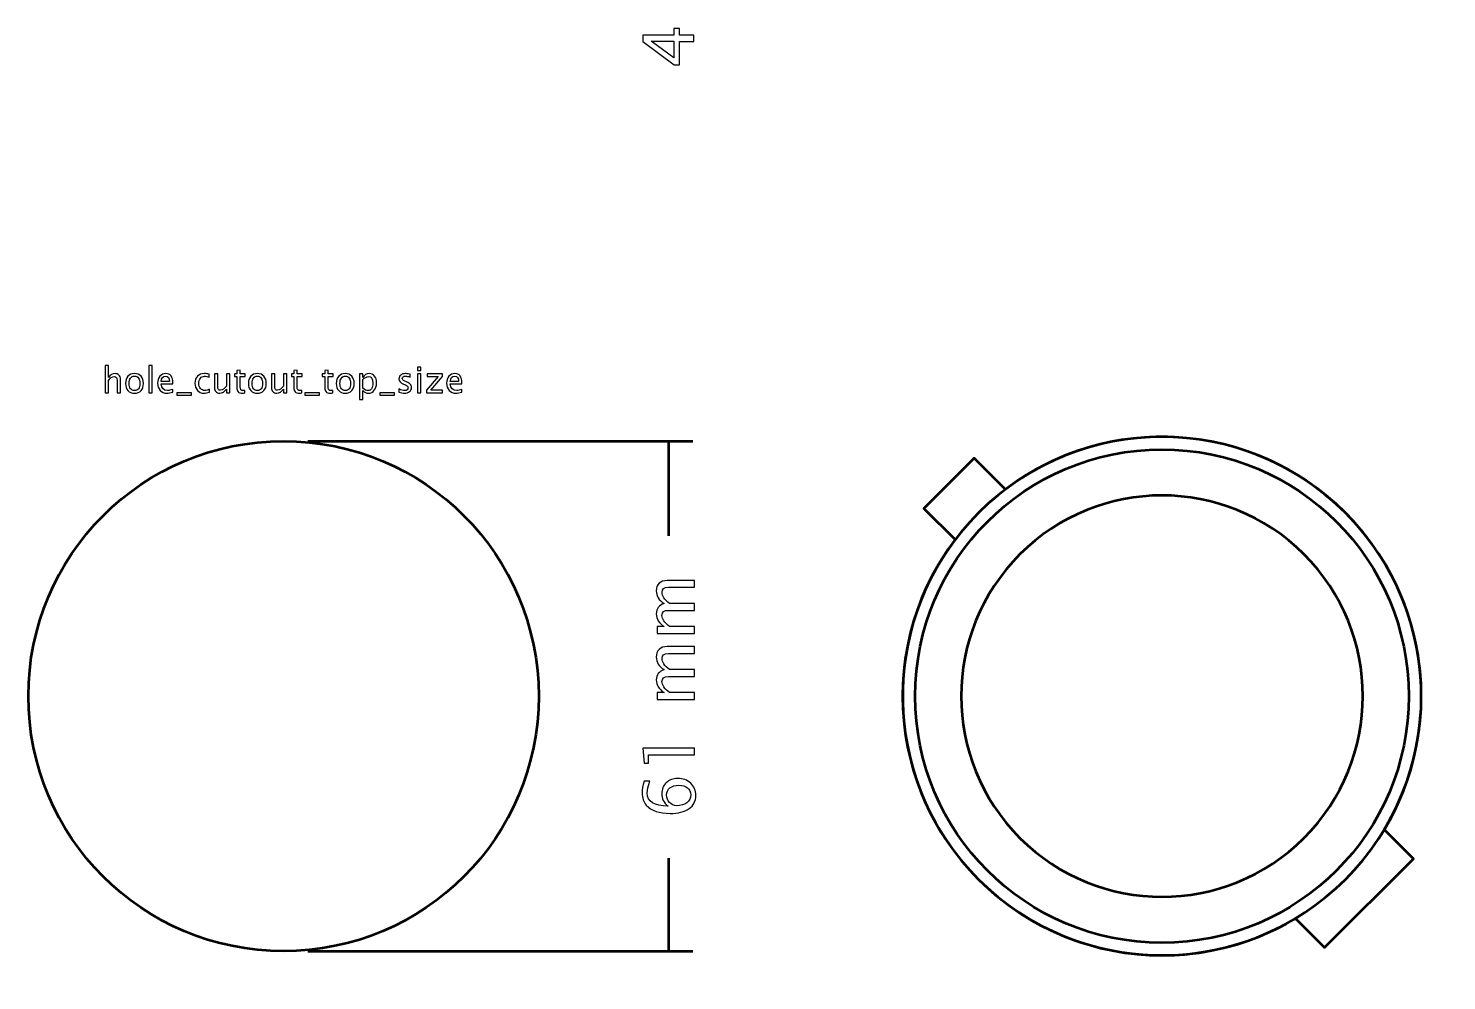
# Model space of a CAD drawing. Header units: centimetres. Extents: x -13.9 to 13.9, y -15.4 to 15.6.
# Drawn here: x -3.05 to 13.9, y -15.4 to -4.01 of the extents above; entities that cross this region are included whole.
import ezdxf

# ---------------------------------------------------------------- set-up
doc = ezdxf.new("R2010")
doc.units = ezdxf.units.CM
doc.header["$MEASUREMENT"] = 0
doc.layers.add('Layer 1', color=7, linetype='Continuous')

msp = doc.modelspace()

# ---------------------------------------------------------------- linework, layer by layer
at = {"layer": 'Layer 1', "lineweight": 53}
for centre, major_axis in [((0, -12), (0, 3.05)), ((10.5, -12), (0, 2.95))]:
    msp.add_ellipse(centre, major_axis=major_axis, ratio=1, dxfattribs=at)
at = {"layer": 'Layer 1'}
for points, knots in [([(4.90607, -4.17293), (4.90607, -4.17293), (4.7325, -4.17293), (4.7325, -4.17293), (4.7325, -4.17293), (4.7325, -4.17293), (4.7325, -4.44894), (4.7325, -4.44894), (4.7325, -4.44894), (4.7325, -4.44894), (4.6707, -4.44894), (4.6707, -4.44894), (4.6707, -4.44894), (4.6707, -4.44894), (4.29393, -4.17293), (4.29393, -4.17293), (4.29393, -4.17293), (4.29393, -4.17293), (4.29393, -4.09673), (4.29393, -4.09673), (4.29393, -4.09673), (4.29393, -4.09673), (4.66562, -4.09673), (4.66562, -4.09673), (4.66562, -4.09673), (4.66562, -4.09673), (4.66562, -4.0146), (4.66562, -4.0146), (4.66562, -4.0146), (4.66562, -4.0146), (4.7325, -4.0146), (4.7325, -4.0146), (4.7325, -4.0146), (4.7325, -4.0146), (4.7325, -4.09673), (4.7325, -4.09673), (4.7325, -4.09673), (4.7325, -4.09673), (4.90607, -4.09673), (4.90607, -4.09673), (4.90607, -4.09673), (4.90607, -4.09673), (4.90607, -4.17293), (4.90607, -4.17293)], [0, 0, 0, 0, 0.08333333, 0.08333333, 0.08333333, 0.08333333, 0.16666667, 0.16666667, 0.16666667, 0.16666667, 0.25, 0.25, 0.25, 0.25, 0.33333333, 0.33333333, 0.33333333, 0.33333333, 0.41666667, 0.41666667, 0.41666667, 0.41666667, 0.5, 0.5, 0.5, 0.5, 0.58333333, 0.58333333, 0.58333333, 0.58333333, 0.66666667, 0.66666667, 0.66666667, 0.66666667, 0.75, 0.75, 0.75, 0.75, 0.83333333, 0.83333333, 0.83333333, 0.83333333, 1, 1, 1, 1]), ([(4.66562, -4.36865), (4.66562, -4.36865), (4.66562, -4.16785), (4.66562, -4.16785), (4.66562, -4.16785), (4.66562, -4.16785), (4.3944, -4.16785), (4.3944, -4.16785), (4.3944, -4.16785), (4.3944, -4.16785), (4.66562, -4.36865), (4.66562, -4.36865)], [0, 0, 0, 0, 0.25, 0.25, 0.25, 0.25, 0.5, 0.5, 0.5, 0.5, 1, 1, 1, 1]), ([(-2.13322, -8.37235), (-2.13322, -8.37235), (-2.13322, -8.04596), (-2.13322, -8.04596), (-2.13322, -8.04596), (-2.13322, -8.04596), (-2.09258, -8.04596), (-2.09258, -8.04596), (-2.09258, -8.04596), (-2.09258, -8.04596), (-2.09258, -8.19039), (-2.09258, -8.19039), (-2.09258, -8.19039), (-2.07106, -8.15899), (-2.04467, -8.14333), (-2.01349, -8.14333), (-2.01349, -8.14333), (-1.99387, -8.14333), (-1.97828, -8.14947), (-1.96678, -8.16181), (-1.96678, -8.16181), (-1.95528, -8.17409), (-1.9495, -8.19067), (-1.9495, -8.21141), (-1.9495, -8.21141), (-1.9495, -8.21141), (-1.9495, -8.37235), (-1.9495, -8.37235), (-1.9495, -8.37235), (-1.9495, -8.37235), (-1.99013, -8.37235), (-1.99013, -8.37235), (-1.99013, -8.37235), (-1.99013, -8.37235), (-1.99013, -8.22468), (-1.99013, -8.22468), (-1.99013, -8.22468), (-1.99013, -8.20803), (-1.9926, -8.19617), (-1.99747, -8.18912), (-1.99747, -8.18912), (-2.00241, -8.18199), (-2.01053, -8.17846), (-2.02188, -8.17846), (-2.02188, -8.17846), (-2.04686, -8.17846), (-2.07043, -8.19476), (-2.09258, -8.22736), (-2.09258, -8.22736), (-2.09258, -8.22736), (-2.09258, -8.37235), (-2.09258, -8.37235), (-2.09258, -8.37235), (-2.09258, -8.37235), (-2.13322, -8.37235), (-2.13322, -8.37235)], [0, 0, 0, 0, 0.06666667, 0.06666667, 0.06666667, 0.06666667, 0.13333333, 0.13333333, 0.13333333, 0.13333333, 0.2, 0.2, 0.2, 0.2, 0.26666667, 0.26666667, 0.26666667, 0.26666667, 0.33333333, 0.33333333, 0.33333333, 0.33333333, 0.4, 0.4, 0.4, 0.4, 0.46666667, 0.46666667, 0.46666667, 0.46666667, 0.53333333, 0.53333333, 0.53333333, 0.53333333, 0.6, 0.6, 0.6, 0.6, 0.66666667, 0.66666667, 0.66666667, 0.66666667, 0.73333333, 0.73333333, 0.73333333, 0.73333333, 0.8, 0.8, 0.8, 0.8, 0.86666667, 0.86666667, 0.86666667, 0.86666667, 1, 1, 1, 1]), ([(-1.6104, -8.37235), (-1.6104, -8.37235), (-1.6104, -8.04596), (-1.6104, -8.04596), (-1.6104, -8.04596), (-1.6104, -8.04596), (-1.56976, -8.04596), (-1.56976, -8.04596), (-1.56976, -8.04596), (-1.56976, -8.04596), (-1.56976, -8.37235), (-1.56976, -8.37235), (-1.56976, -8.37235), (-1.56976, -8.37235), (-1.6104, -8.37235), (-1.6104, -8.37235)], [0, 0, 0, 0, 0.2, 0.2, 0.2, 0.2, 0.4, 0.4, 0.4, 0.4, 0.6, 0.6, 0.6, 0.6, 1, 1, 1, 1]), ([(-0.46062, -8.37228), (-0.47318, -8.37574), (-0.48412, -8.37743), (-0.49336, -8.37743), (-0.49336, -8.37743), (-0.5141, -8.37743), (-0.53026, -8.3715), (-0.54183, -8.35965), (-0.54183, -8.35965), (-0.55347, -8.3478), (-0.55926, -8.33136), (-0.55926, -8.31026), (-0.55926, -8.31026), (-0.55926, -8.31026), (-0.55926, -8.17846), (-0.55926, -8.17846), (-0.55926, -8.17846), (-0.55926, -8.17846), (-0.58734, -8.17846), (-0.58734, -8.17846), (-0.58734, -8.17846), (-0.58734, -8.17846), (-0.58734, -8.14799), (-0.58734, -8.14799), (-0.58734, -8.14799), (-0.58734, -8.14799), (-0.55926, -8.14799), (-0.55926, -8.14799), (-0.55926, -8.14799), (-0.55926, -8.14799), (-0.55926, -8.10742), (-0.55926, -8.10742), (-0.55926, -8.10742), (-0.55926, -8.10742), (-0.51862, -8.10354), (-0.51862, -8.10354), (-0.51862, -8.10354), (-0.51862, -8.10354), (-0.51862, -8.14799), (-0.51862, -8.14799), (-0.51862, -8.14799), (-0.51862, -8.14799), (-0.45977, -8.14799), (-0.45977, -8.14799), (-0.45977, -8.14799), (-0.45977, -8.14799), (-0.45977, -8.17846), (-0.45977, -8.17846), (-0.45977, -8.17846), (-0.45977, -8.17846), (-0.51862, -8.17846), (-0.51862, -8.17846), (-0.51862, -8.17846), (-0.51862, -8.17846), (-0.51862, -8.30292), (-0.51862, -8.30292), (-0.51862, -8.30292), (-0.51862, -8.33227), (-0.50585, -8.34695), (-0.48038, -8.34695), (-0.48038, -8.34695), (-0.47494, -8.34695), (-0.46838, -8.34603), (-0.46062, -8.34427), (-0.46062, -8.34427), (-0.46062, -8.34427), (-0.46062, -8.37228), (-0.46062, -8.37228)], [0, 0, 0, 0, 0.05555556, 0.05555556, 0.05555556, 0.05555556, 0.11111111, 0.11111111, 0.11111111, 0.11111111, 0.16666667, 0.16666667, 0.16666667, 0.16666667, 0.22222222, 0.22222222, 0.22222222, 0.22222222, 0.27777778, 0.27777778, 0.27777778, 0.27777778, 0.33333333, 0.33333333, 0.33333333, 0.33333333, 0.38888889, 0.38888889, 0.38888889, 0.38888889, 0.44444444, 0.44444444, 0.44444444, 0.44444444, 0.5, 0.5, 0.5, 0.5, 0.55555556, 0.55555556, 0.55555556, 0.55555556, 0.61111111, 0.61111111, 0.61111111, 0.61111111, 0.66666667, 0.66666667, 0.66666667, 0.66666667, 0.72222222, 0.72222222, 0.72222222, 0.72222222, 0.77777778, 0.77777778, 0.77777778, 0.77777778, 0.83333333, 0.83333333, 0.83333333, 0.83333333, 0.88888889, 0.88888889, 0.88888889, 0.88888889, 1, 1, 1, 1]), ([(0.22053, -8.37228), (0.20797, -8.37574), (0.19703, -8.37743), (0.18779, -8.37743), (0.18779, -8.37743), (0.16705, -8.37743), (0.15089, -8.3715), (0.13932, -8.35965), (0.13932, -8.35965), (0.12768, -8.3478), (0.12189, -8.33136), (0.12189, -8.31026), (0.12189, -8.31026), (0.12189, -8.31026), (0.12189, -8.17846), (0.12189, -8.17846), (0.12189, -8.17846), (0.12189, -8.17846), (0.09381, -8.17846), (0.09381, -8.17846), (0.09381, -8.17846), (0.09381, -8.17846), (0.09381, -8.14799), (0.09381, -8.14799), (0.09381, -8.14799), (0.09381, -8.14799), (0.12189, -8.14799), (0.12189, -8.14799), (0.12189, -8.14799), (0.12189, -8.14799), (0.12189, -8.10742), (0.12189, -8.10742), (0.12189, -8.10742), (0.12189, -8.10742), (0.16253, -8.10354), (0.16253, -8.10354), (0.16253, -8.10354), (0.16253, -8.10354), (0.16253, -8.14799), (0.16253, -8.14799), (0.16253, -8.14799), (0.16253, -8.14799), (0.22138, -8.14799), (0.22138, -8.14799), (0.22138, -8.14799), (0.22138, -8.14799), (0.22138, -8.17846), (0.22138, -8.17846), (0.22138, -8.17846), (0.22138, -8.17846), (0.16253, -8.17846), (0.16253, -8.17846), (0.16253, -8.17846), (0.16253, -8.17846), (0.16253, -8.30292), (0.16253, -8.30292), (0.16253, -8.30292), (0.16253, -8.33227), (0.1753, -8.34695), (0.20077, -8.34695), (0.20077, -8.34695), (0.20621, -8.34695), (0.21277, -8.34603), (0.22053, -8.34427), (0.22053, -8.34427), (0.22053, -8.34427), (0.22053, -8.37228), (0.22053, -8.37228)], [0, 0, 0, 0, 0.05555556, 0.05555556, 0.05555556, 0.05555556, 0.11111111, 0.11111111, 0.11111111, 0.11111111, 0.16666667, 0.16666667, 0.16666667, 0.16666667, 0.22222222, 0.22222222, 0.22222222, 0.22222222, 0.27777778, 0.27777778, 0.27777778, 0.27777778, 0.33333333, 0.33333333, 0.33333333, 0.33333333, 0.38888889, 0.38888889, 0.38888889, 0.38888889, 0.44444444, 0.44444444, 0.44444444, 0.44444444, 0.5, 0.5, 0.5, 0.5, 0.55555556, 0.55555556, 0.55555556, 0.55555556, 0.61111111, 0.61111111, 0.61111111, 0.61111111, 0.66666667, 0.66666667, 0.66666667, 0.66666667, 0.72222222, 0.72222222, 0.72222222, 0.72222222, 0.77777778, 0.77777778, 0.77777778, 0.77777778, 0.83333333, 0.83333333, 0.83333333, 0.83333333, 0.88888889, 0.88888889, 0.88888889, 0.88888889, 1, 1, 1, 1]), ([(0.59053, -8.37228), (0.57797, -8.37574), (0.56703, -8.37743), (0.55779, -8.37743), (0.55779, -8.37743), (0.53705, -8.37743), (0.52089, -8.3715), (0.50932, -8.35965), (0.50932, -8.35965), (0.49768, -8.3478), (0.49189, -8.33136), (0.49189, -8.31026), (0.49189, -8.31026), (0.49189, -8.31026), (0.49189, -8.17846), (0.49189, -8.17846), (0.49189, -8.17846), (0.49189, -8.17846), (0.46381, -8.17846), (0.46381, -8.17846), (0.46381, -8.17846), (0.46381, -8.17846), (0.46381, -8.14799), (0.46381, -8.14799), (0.46381, -8.14799), (0.46381, -8.14799), (0.49189, -8.14799), (0.49189, -8.14799), (0.49189, -8.14799), (0.49189, -8.14799), (0.49189, -8.10742), (0.49189, -8.10742), (0.49189, -8.10742), (0.49189, -8.10742), (0.53253, -8.10354), (0.53253, -8.10354), (0.53253, -8.10354), (0.53253, -8.10354), (0.53253, -8.14799), (0.53253, -8.14799), (0.53253, -8.14799), (0.53253, -8.14799), (0.59138, -8.14799), (0.59138, -8.14799), (0.59138, -8.14799), (0.59138, -8.14799), (0.59138, -8.17846), (0.59138, -8.17846), (0.59138, -8.17846), (0.59138, -8.17846), (0.53253, -8.17846), (0.53253, -8.17846), (0.53253, -8.17846), (0.53253, -8.17846), (0.53253, -8.30292), (0.53253, -8.30292), (0.53253, -8.30292), (0.53253, -8.33227), (0.5453, -8.34695), (0.57077, -8.34695), (0.57077, -8.34695), (0.57621, -8.34695), (0.58277, -8.34603), (0.59053, -8.34427), (0.59053, -8.34427), (0.59053, -8.34427), (0.59053, -8.37228), (0.59053, -8.37228)], [0, 0, 0, 0, 0.05555556, 0.05555556, 0.05555556, 0.05555556, 0.11111111, 0.11111111, 0.11111111, 0.11111111, 0.16666667, 0.16666667, 0.16666667, 0.16666667, 0.22222222, 0.22222222, 0.22222222, 0.22222222, 0.27777778, 0.27777778, 0.27777778, 0.27777778, 0.33333333, 0.33333333, 0.33333333, 0.33333333, 0.38888889, 0.38888889, 0.38888889, 0.38888889, 0.44444444, 0.44444444, 0.44444444, 0.44444444, 0.5, 0.5, 0.5, 0.5, 0.55555556, 0.55555556, 0.55555556, 0.55555556, 0.61111111, 0.61111111, 0.61111111, 0.61111111, 0.66666667, 0.66666667, 0.66666667, 0.66666667, 0.72222222, 0.72222222, 0.72222222, 0.72222222, 0.77777778, 0.77777778, 0.77777778, 0.77777778, 0.83333333, 0.83333333, 0.83333333, 0.83333333, 0.88888889, 0.88888889, 0.88888889, 0.88888889, 1, 1, 1, 1]), ([(1.60252, -8.10692), (1.60252, -8.10692), (1.60252, -8.06628), (1.60252, -8.06628), (1.60252, -8.06628), (1.60252, -8.06628), (1.64316, -8.06628), (1.64316, -8.06628), (1.64316, -8.06628), (1.64316, -8.06628), (1.64316, -8.10692), (1.64316, -8.10692), (1.64316, -8.10692), (1.64316, -8.10692), (1.60252, -8.10692), (1.60252, -8.10692)], [0, 0, 0, 0, 0.2, 0.2, 0.2, 0.2, 0.4, 0.4, 0.4, 0.4, 0.6, 0.6, 0.6, 0.6, 1, 1, 1, 1]), ([(-1.78115, -8.37743), (-1.8141, -8.37743), (-1.8402, -8.36692), (-1.85939, -8.34589), (-1.85939, -8.34589), (-1.87865, -8.32487), (-1.88825, -8.29629), (-1.88825, -8.26024), (-1.88825, -8.26024), (-1.88825, -8.22426), (-1.87865, -8.19575), (-1.85939, -8.1748), (-1.85939, -8.1748), (-1.8402, -8.15384), (-1.8141, -8.14333), (-1.78115, -8.14333), (-1.78115, -8.14333), (-1.7482, -8.14333), (-1.72209, -8.15384), (-1.7029, -8.1748), (-1.7029, -8.1748), (-1.68364, -8.19575), (-1.67405, -8.22426), (-1.67405, -8.26024), (-1.67405, -8.26024), (-1.67405, -8.29629), (-1.68364, -8.32487), (-1.7029, -8.34589), (-1.7029, -8.34589), (-1.72209, -8.36692), (-1.7482, -8.37743), (-1.78115, -8.37743)], [0, 0, 0, 0, 0.11111111, 0.11111111, 0.11111111, 0.11111111, 0.22222222, 0.22222222, 0.22222222, 0.22222222, 0.33333333, 0.33333333, 0.33333333, 0.33333333, 0.44444444, 0.44444444, 0.44444444, 0.44444444, 0.55555556, 0.55555556, 0.55555556, 0.55555556, 0.66666667, 0.66666667, 0.66666667, 0.66666667, 0.77777778, 0.77777778, 0.77777778, 0.77777778, 1, 1, 1, 1]), ([(-1.78122, -8.34695), (-1.76111, -8.34695), (-1.74545, -8.3394), (-1.7343, -8.32423), (-1.7343, -8.32423), (-1.72322, -8.30913), (-1.71765, -8.28775), (-1.71765, -8.26024), (-1.71765, -8.26024), (-1.71765, -8.23279), (-1.72322, -8.21148), (-1.7343, -8.19639), (-1.7343, -8.19639), (-1.74545, -8.18136), (-1.76111, -8.17381), (-1.78122, -8.17381), (-1.78122, -8.17381), (-1.8014, -8.17381), (-1.81706, -8.18136), (-1.82807, -8.19639), (-1.82807, -8.19639), (-1.83914, -8.21148), (-1.84465, -8.23279), (-1.84465, -8.26024), (-1.84465, -8.26024), (-1.84465, -8.28775), (-1.83914, -8.30913), (-1.82807, -8.32423), (-1.82807, -8.32423), (-1.81706, -8.3394), (-1.8014, -8.34695), (-1.78122, -8.34695)], [0, 0, 0, 0, 0.11111111, 0.11111111, 0.11111111, 0.11111111, 0.22222222, 0.22222222, 0.22222222, 0.22222222, 0.33333333, 0.33333333, 0.33333333, 0.33333333, 0.44444444, 0.44444444, 0.44444444, 0.44444444, 0.55555556, 0.55555556, 0.55555556, 0.55555556, 0.66666667, 0.66666667, 0.66666667, 0.66666667, 0.77777778, 0.77777778, 0.77777778, 0.77777778, 1, 1, 1, 1]), ([(-1.32338, -8.36515), (-1.35069, -8.37334), (-1.37404, -8.37743), (-1.39352, -8.37743), (-1.39352, -8.37743), (-1.42675, -8.37743), (-1.45377, -8.36642), (-1.47458, -8.34448), (-1.47458, -8.34448), (-1.4954, -8.32254), (-1.50584, -8.2941), (-1.50584, -8.25911), (-1.50584, -8.25911), (-1.50584, -8.22517), (-1.49667, -8.1973), (-1.47825, -8.1755), (-1.47825, -8.1755), (-1.45984, -8.15377), (-1.43627, -8.14291), (-1.40756, -8.14291), (-1.40756, -8.14291), (-1.38039, -8.14291), (-1.35937, -8.15257), (-1.34455, -8.1719), (-1.34455, -8.1719), (-1.32973, -8.19124), (-1.32233, -8.21861), (-1.32233, -8.2541), (-1.32233, -8.2541), (-1.32233, -8.2541), (-1.32254, -8.26652), (-1.32254, -8.26652), (-1.32254, -8.26652), (-1.32254, -8.26652), (-1.46435, -8.26652), (-1.46435, -8.26652), (-1.46435, -8.26652), (-1.45843, -8.32014), (-1.43225, -8.34695), (-1.3859, -8.34695), (-1.3859, -8.34695), (-1.36889, -8.34695), (-1.34808, -8.34215), (-1.32338, -8.33256), (-1.32338, -8.33256), (-1.32338, -8.33256), (-1.32338, -8.36515), (-1.32338, -8.36515)], [0, 0, 0, 0, 0.07692308, 0.07692308, 0.07692308, 0.07692308, 0.15384615, 0.15384615, 0.15384615, 0.15384615, 0.23076923, 0.23076923, 0.23076923, 0.23076923, 0.30769231, 0.30769231, 0.30769231, 0.30769231, 0.38461538, 0.38461538, 0.38461538, 0.38461538, 0.46153846, 0.46153846, 0.46153846, 0.46153846, 0.53846154, 0.53846154, 0.53846154, 0.53846154, 0.61538462, 0.61538462, 0.61538462, 0.61538462, 0.69230769, 0.69230769, 0.69230769, 0.69230769, 0.76923077, 0.76923077, 0.76923077, 0.76923077, 0.84615385, 0.84615385, 0.84615385, 0.84615385, 1, 1, 1, 1]), ([(-1.46224, -8.23604), (-1.46224, -8.23604), (-1.36318, -8.23604), (-1.36318, -8.23604), (-1.36318, -8.23604), (-1.36318, -8.19427), (-1.37877, -8.17338), (-1.40989, -8.17338), (-1.40989, -8.17338), (-1.44121, -8.17338), (-1.45864, -8.19427), (-1.46224, -8.23604)], [0, 0, 0, 0, 0.25, 0.25, 0.25, 0.25, 0.5, 0.5, 0.5, 0.5, 1, 1, 1, 1]), ([(-0.88473, -8.36558), (-0.91105, -8.37348), (-0.93377, -8.37743), (-0.95289, -8.37743), (-0.95289, -8.37743), (-0.98323, -8.37743), (-1.00835, -8.36621), (-1.02831, -8.34385), (-1.02831, -8.34385), (-1.04828, -8.32141), (-1.0583, -8.29312), (-1.0583, -8.25904), (-1.0583, -8.25904), (-1.0583, -8.22263), (-1.04842, -8.1942), (-1.02867, -8.17388), (-1.02867, -8.17388), (-1.00891, -8.15349), (-0.98132, -8.14333), (-0.94591, -8.14333), (-0.94591, -8.14333), (-0.92848, -8.14333), (-0.90886, -8.14573), (-0.88727, -8.15053), (-0.88727, -8.15053), (-0.88727, -8.15053), (-0.88727, -8.18481), (-0.88727, -8.18481), (-0.88727, -8.18481), (-0.91021, -8.17804), (-0.9289, -8.17465), (-0.9433, -8.17465), (-0.9433, -8.17465), (-0.96418, -8.17465), (-0.9809, -8.18249), (-0.99339, -8.19808), (-0.99339, -8.19808), (-1.00588, -8.21367), (-1.01216, -8.23449), (-1.01216, -8.26045), (-1.01216, -8.26045), (-1.01216, -8.28564), (-1.00567, -8.30596), (-0.99275, -8.32155), (-0.99275, -8.32155), (-0.97984, -8.33707), (-0.96298, -8.34483), (-0.94203, -8.34483), (-0.94203, -8.34483), (-0.92347, -8.34483), (-0.90442, -8.34004), (-0.88473, -8.33044), (-0.88473, -8.33044), (-0.88473, -8.33044), (-0.88473, -8.36558), (-0.88473, -8.36558)], [0, 0, 0, 0, 0.06666667, 0.06666667, 0.06666667, 0.06666667, 0.13333333, 0.13333333, 0.13333333, 0.13333333, 0.2, 0.2, 0.2, 0.2, 0.26666667, 0.26666667, 0.26666667, 0.26666667, 0.33333333, 0.33333333, 0.33333333, 0.33333333, 0.4, 0.4, 0.4, 0.4, 0.46666667, 0.46666667, 0.46666667, 0.46666667, 0.53333333, 0.53333333, 0.53333333, 0.53333333, 0.6, 0.6, 0.6, 0.6, 0.66666667, 0.66666667, 0.66666667, 0.66666667, 0.73333333, 0.73333333, 0.73333333, 0.73333333, 0.8, 0.8, 0.8, 0.8, 0.86666667, 0.86666667, 0.86666667, 0.86666667, 1, 1, 1, 1]), ([(-0.68315, -8.37235), (-0.68315, -8.37235), (-0.68315, -8.33016), (-0.68315, -8.33016), (-0.68315, -8.33016), (-0.70482, -8.3617), (-0.73113, -8.37743), (-0.76204, -8.37743), (-0.76204, -8.37743), (-0.78165, -8.37743), (-0.79724, -8.37129), (-0.80881, -8.35894), (-0.80881, -8.35894), (-0.82045, -8.3466), (-0.82624, -8.33002), (-0.82624, -8.30906), (-0.82624, -8.30906), (-0.82624, -8.30906), (-0.82624, -8.14799), (-0.82624, -8.14799), (-0.82624, -8.14799), (-0.82624, -8.14799), (-0.7856, -8.14799), (-0.7856, -8.14799), (-0.7856, -8.14799), (-0.7856, -8.14799), (-0.7856, -8.2958), (-0.7856, -8.2958), (-0.7856, -8.2958), (-0.7856, -8.31266), (-0.78313, -8.32458), (-0.77826, -8.33164), (-0.77826, -8.33164), (-0.77332, -8.33877), (-0.76514, -8.34229), (-0.75364, -8.34229), (-0.75364, -8.34229), (-0.7288, -8.34229), (-0.70524, -8.326), (-0.68315, -8.29333), (-0.68315, -8.29333), (-0.68315, -8.29333), (-0.68315, -8.14799), (-0.68315, -8.14799), (-0.68315, -8.14799), (-0.68315, -8.14799), (-0.64252, -8.14799), (-0.64252, -8.14799), (-0.64252, -8.14799), (-0.64252, -8.14799), (-0.64252, -8.37235), (-0.64252, -8.37235), (-0.64252, -8.37235), (-0.64252, -8.37235), (-0.68315, -8.37235), (-0.68315, -8.37235)], [0, 0, 0, 0, 0.06666667, 0.06666667, 0.06666667, 0.06666667, 0.13333333, 0.13333333, 0.13333333, 0.13333333, 0.2, 0.2, 0.2, 0.2, 0.26666667, 0.26666667, 0.26666667, 0.26666667, 0.33333333, 0.33333333, 0.33333333, 0.33333333, 0.4, 0.4, 0.4, 0.4, 0.46666667, 0.46666667, 0.46666667, 0.46666667, 0.53333333, 0.53333333, 0.53333333, 0.53333333, 0.6, 0.6, 0.6, 0.6, 0.66666667, 0.66666667, 0.66666667, 0.66666667, 0.73333333, 0.73333333, 0.73333333, 0.73333333, 0.8, 0.8, 0.8, 0.8, 0.86666667, 0.86666667, 0.86666667, 0.86666667, 1, 1, 1, 1]), ([(-0.3133, -8.37743), (-0.34625, -8.37743), (-0.37235, -8.36692), (-0.39154, -8.34589), (-0.39154, -8.34589), (-0.4108, -8.32487), (-0.4204, -8.29629), (-0.4204, -8.26024), (-0.4204, -8.26024), (-0.4204, -8.22426), (-0.4108, -8.19575), (-0.39154, -8.1748), (-0.39154, -8.1748), (-0.37235, -8.15384), (-0.34625, -8.14333), (-0.3133, -8.14333), (-0.3133, -8.14333), (-0.28035, -8.14333), (-0.25424, -8.15384), (-0.23505, -8.1748), (-0.23505, -8.1748), (-0.21579, -8.19575), (-0.2062, -8.22426), (-0.2062, -8.26024), (-0.2062, -8.26024), (-0.2062, -8.29629), (-0.21579, -8.32487), (-0.23505, -8.34589), (-0.23505, -8.34589), (-0.25424, -8.36692), (-0.28035, -8.37743), (-0.3133, -8.37743)], [0, 0, 0, 0, 0.11111111, 0.11111111, 0.11111111, 0.11111111, 0.22222222, 0.22222222, 0.22222222, 0.22222222, 0.33333333, 0.33333333, 0.33333333, 0.33333333, 0.44444444, 0.44444444, 0.44444444, 0.44444444, 0.55555556, 0.55555556, 0.55555556, 0.55555556, 0.66666667, 0.66666667, 0.66666667, 0.66666667, 0.77777778, 0.77777778, 0.77777778, 0.77777778, 1, 1, 1, 1]), ([(-0.31337, -8.34695), (-0.29326, -8.34695), (-0.2776, -8.3394), (-0.26645, -8.32423), (-0.26645, -8.32423), (-0.25537, -8.30913), (-0.2498, -8.28775), (-0.2498, -8.26024), (-0.2498, -8.26024), (-0.2498, -8.23279), (-0.25537, -8.21148), (-0.26645, -8.19639), (-0.26645, -8.19639), (-0.2776, -8.18136), (-0.29326, -8.17381), (-0.31337, -8.17381), (-0.31337, -8.17381), (-0.33355, -8.17381), (-0.34921, -8.18136), (-0.36022, -8.19639), (-0.36022, -8.19639), (-0.37129, -8.21148), (-0.3768, -8.23279), (-0.3768, -8.26024), (-0.3768, -8.26024), (-0.3768, -8.28775), (-0.37129, -8.30913), (-0.36022, -8.32423), (-0.36022, -8.32423), (-0.34921, -8.3394), (-0.33355, -8.34695), (-0.31337, -8.34695)], [0, 0, 0, 0, 0.11111111, 0.11111111, 0.11111111, 0.11111111, 0.22222222, 0.22222222, 0.22222222, 0.22222222, 0.33333333, 0.33333333, 0.33333333, 0.33333333, 0.44444444, 0.44444444, 0.44444444, 0.44444444, 0.55555556, 0.55555556, 0.55555556, 0.55555556, 0.66666667, 0.66666667, 0.66666667, 0.66666667, 0.77777778, 0.77777778, 0.77777778, 0.77777778, 1, 1, 1, 1]), ([(-0.002, -8.37235), (-0.002, -8.37235), (-0.002, -8.33016), (-0.002, -8.33016), (-0.002, -8.33016), (-0.02367, -8.3617), (-0.04998, -8.37743), (-0.08089, -8.37743), (-0.08089, -8.37743), (-0.1005, -8.37743), (-0.11609, -8.37129), (-0.12766, -8.35894), (-0.12766, -8.35894), (-0.1393, -8.3466), (-0.14509, -8.33002), (-0.14509, -8.30906), (-0.14509, -8.30906), (-0.14509, -8.30906), (-0.14509, -8.14799), (-0.14509, -8.14799), (-0.14509, -8.14799), (-0.14509, -8.14799), (-0.10445, -8.14799), (-0.10445, -8.14799), (-0.10445, -8.14799), (-0.10445, -8.14799), (-0.10445, -8.2958), (-0.10445, -8.2958), (-0.10445, -8.2958), (-0.10445, -8.31266), (-0.10198, -8.32458), (-0.09711, -8.33164), (-0.09711, -8.33164), (-0.09217, -8.33877), (-0.08399, -8.34229), (-0.07249, -8.34229), (-0.07249, -8.34229), (-0.04765, -8.34229), (-0.02409, -8.326), (-0.002, -8.29333), (-0.002, -8.29333), (-0.002, -8.29333), (-0.002, -8.14799), (-0.002, -8.14799), (-0.002, -8.14799), (-0.002, -8.14799), (0.03863, -8.14799), (0.03863, -8.14799), (0.03863, -8.14799), (0.03863, -8.14799), (0.03863, -8.37235), (0.03863, -8.37235), (0.03863, -8.37235), (0.03863, -8.37235), (-0.002, -8.37235), (-0.002, -8.37235)], [0, 0, 0, 0, 0.06666667, 0.06666667, 0.06666667, 0.06666667, 0.13333333, 0.13333333, 0.13333333, 0.13333333, 0.2, 0.2, 0.2, 0.2, 0.26666667, 0.26666667, 0.26666667, 0.26666667, 0.33333333, 0.33333333, 0.33333333, 0.33333333, 0.4, 0.4, 0.4, 0.4, 0.46666667, 0.46666667, 0.46666667, 0.46666667, 0.53333333, 0.53333333, 0.53333333, 0.53333333, 0.6, 0.6, 0.6, 0.6, 0.66666667, 0.66666667, 0.66666667, 0.66666667, 0.73333333, 0.73333333, 0.73333333, 0.73333333, 0.8, 0.8, 0.8, 0.8, 0.86666667, 0.86666667, 0.86666667, 0.86666667, 1, 1, 1, 1]), ([(0.73785, -8.37743), (0.7049, -8.37743), (0.6788, -8.36692), (0.65961, -8.34589), (0.65961, -8.34589), (0.64035, -8.32487), (0.63075, -8.29629), (0.63075, -8.26024), (0.63075, -8.26024), (0.63075, -8.22426), (0.64035, -8.19575), (0.65961, -8.1748), (0.65961, -8.1748), (0.6788, -8.15384), (0.7049, -8.14333), (0.73785, -8.14333), (0.73785, -8.14333), (0.7708, -8.14333), (0.79691, -8.15384), (0.8161, -8.1748), (0.8161, -8.1748), (0.83536, -8.19575), (0.84495, -8.22426), (0.84495, -8.26024), (0.84495, -8.26024), (0.84495, -8.29629), (0.83536, -8.32487), (0.8161, -8.34589), (0.8161, -8.34589), (0.79691, -8.36692), (0.7708, -8.37743), (0.73785, -8.37743)], [0, 0, 0, 0, 0.11111111, 0.11111111, 0.11111111, 0.11111111, 0.22222222, 0.22222222, 0.22222222, 0.22222222, 0.33333333, 0.33333333, 0.33333333, 0.33333333, 0.44444444, 0.44444444, 0.44444444, 0.44444444, 0.55555556, 0.55555556, 0.55555556, 0.55555556, 0.66666667, 0.66666667, 0.66666667, 0.66666667, 0.77777778, 0.77777778, 0.77777778, 0.77777778, 1, 1, 1, 1]), ([(0.73778, -8.34695), (0.75789, -8.34695), (0.77355, -8.3394), (0.7847, -8.32423), (0.7847, -8.32423), (0.79578, -8.30913), (0.80135, -8.28775), (0.80135, -8.26024), (0.80135, -8.26024), (0.80135, -8.23279), (0.79578, -8.21148), (0.7847, -8.19639), (0.7847, -8.19639), (0.77355, -8.18136), (0.75789, -8.17381), (0.73778, -8.17381), (0.73778, -8.17381), (0.7176, -8.17381), (0.70194, -8.18136), (0.69093, -8.19639), (0.69093, -8.19639), (0.67986, -8.21148), (0.67435, -8.23279), (0.67435, -8.26024), (0.67435, -8.26024), (0.67435, -8.28775), (0.67986, -8.30913), (0.69093, -8.32423), (0.69093, -8.32423), (0.70194, -8.3394), (0.7176, -8.34695), (0.73778, -8.34695)], [0, 0, 0, 0, 0.11111111, 0.11111111, 0.11111111, 0.11111111, 0.22222222, 0.22222222, 0.22222222, 0.22222222, 0.33333333, 0.33333333, 0.33333333, 0.33333333, 0.44444444, 0.44444444, 0.44444444, 0.44444444, 0.55555556, 0.55555556, 0.55555556, 0.55555556, 0.66666667, 0.66666667, 0.66666667, 0.66666667, 0.77777778, 0.77777778, 0.77777778, 0.77777778, 1, 1, 1, 1]), ([(0.9086, -8.45405), (0.9086, -8.45405), (0.9086, -8.14799), (0.9086, -8.14799), (0.9086, -8.14799), (0.9086, -8.14799), (0.94924, -8.14799), (0.94924, -8.14799), (0.94924, -8.14799), (0.94924, -8.14799), (0.94924, -8.19039), (0.94924, -8.19039), (0.94924, -8.19039), (0.96589, -8.15899), (0.99094, -8.14333), (1.02431, -8.14333), (1.02431, -8.14333), (1.05133, -8.14333), (1.07257, -8.15314), (1.08809, -8.17282), (1.08809, -8.17282), (1.10361, -8.19251), (1.11137, -8.21939), (1.11137, -8.25346), (1.11137, -8.25346), (1.11137, -8.29058), (1.10256, -8.32056), (1.08499, -8.34328), (1.08499, -8.34328), (1.06742, -8.36607), (1.04428, -8.37743), (1.01563, -8.37743), (1.01563, -8.37743), (0.98903, -8.37743), (0.96688, -8.36727), (0.94924, -8.34688), (0.94924, -8.34688), (0.94924, -8.34688), (0.94924, -8.45405), (0.94924, -8.45405), (0.94924, -8.45405), (0.94924, -8.45405), (0.9086, -8.45405), (0.9086, -8.45405)], [0, 0, 0, 0, 0.08333333, 0.08333333, 0.08333333, 0.08333333, 0.16666667, 0.16666667, 0.16666667, 0.16666667, 0.25, 0.25, 0.25, 0.25, 0.33333333, 0.33333333, 0.33333333, 0.33333333, 0.41666667, 0.41666667, 0.41666667, 0.41666667, 0.5, 0.5, 0.5, 0.5, 0.58333333, 0.58333333, 0.58333333, 0.58333333, 0.66666667, 0.66666667, 0.66666667, 0.66666667, 0.75, 0.75, 0.75, 0.75, 0.83333333, 0.83333333, 0.83333333, 0.83333333, 1, 1, 1, 1]), ([(0.94924, -8.31887), (0.97019, -8.33757), (0.99016, -8.34695), (1.00914, -8.34695), (1.00914, -8.34695), (1.02784, -8.34695), (1.0423, -8.33912), (1.05246, -8.32353), (1.05246, -8.32353), (1.06269, -8.30793), (1.06777, -8.28599), (1.06777, -8.25763), (1.06777, -8.25763), (1.06777, -8.20513), (1.05042, -8.17889), (1.0157, -8.17889), (1.0157, -8.17889), (0.99298, -8.17889), (0.97083, -8.19116), (0.94924, -8.21579), (0.94924, -8.21579), (0.94924, -8.21579), (0.94924, -8.31887), (0.94924, -8.31887)], [0, 0, 0, 0, 0.14285714, 0.14285714, 0.14285714, 0.14285714, 0.28571429, 0.28571429, 0.28571429, 0.28571429, 0.42857143, 0.42857143, 0.42857143, 0.42857143, 0.57142857, 0.57142857, 0.57142857, 0.57142857, 0.71428571, 0.71428571, 0.71428571, 0.71428571, 1, 1, 1, 1]), ([(1.37865, -8.36431), (1.37865, -8.36431), (1.37865, -8.32705), (1.37865, -8.32705), (1.37865, -8.32705), (1.40525, -8.34032), (1.42832, -8.34695), (1.448, -8.34695), (1.448, -8.34695), (1.45971, -8.34695), (1.46945, -8.34378), (1.47714, -8.33743), (1.47714, -8.33743), (1.48483, -8.33115), (1.48871, -8.32324), (1.48871, -8.31372), (1.48871, -8.31372), (1.48871, -8.29982), (1.47792, -8.28832), (1.45633, -8.27922), (1.45633, -8.27922), (1.45633, -8.27922), (1.43255, -8.26913), (1.43255, -8.26913), (1.43255, -8.26913), (1.39748, -8.25459), (1.37992, -8.23357), (1.37992, -8.20626), (1.37992, -8.20626), (1.37992, -8.18672), (1.38683, -8.17134), (1.40066, -8.16012), (1.40066, -8.16012), (1.41449, -8.1489), (1.43347, -8.14333), (1.45753, -8.14333), (1.45753, -8.14333), (1.47002, -8.14333), (1.48554, -8.14502), (1.50395, -8.14848), (1.50395, -8.14848), (1.50395, -8.14848), (1.51242, -8.1501), (1.51242, -8.1501), (1.51242, -8.1501), (1.51242, -8.1501), (1.51242, -8.18397), (1.51242, -8.18397), (1.51242, -8.18397), (1.48977, -8.17719), (1.47171, -8.17381), (1.45823, -8.17381), (1.45823, -8.17381), (1.44638, -8.17381), (1.437, -8.17642), (1.42987, -8.18157), (1.42987, -8.18157), (1.42281, -8.18672), (1.41929, -8.19363), (1.41929, -8.20231), (1.41929, -8.20231), (1.41929, -8.21452), (1.42916, -8.22489), (1.44899, -8.23329), (1.44899, -8.23329), (1.44899, -8.23329), (1.46853, -8.24154), (1.46853, -8.24154), (1.46853, -8.24154), (1.49069, -8.25085), (1.50635, -8.26073), (1.51552, -8.2711), (1.51552, -8.2711), (1.52477, -8.28148), (1.52935, -8.29446), (1.52935, -8.30998), (1.52935, -8.30998), (1.52935, -8.32966), (1.52159, -8.34582), (1.506, -8.35845), (1.506, -8.35845), (1.49048, -8.37108), (1.47058, -8.37743), (1.44638, -8.37743), (1.44638, -8.37743), (1.42775, -8.37743), (1.40525, -8.37306), (1.37865, -8.36431)], [0, 0, 0, 0, 0.04347826, 0.04347826, 0.04347826, 0.04347826, 0.08695652, 0.08695652, 0.08695652, 0.08695652, 0.13043478, 0.13043478, 0.13043478, 0.13043478, 0.17391304, 0.17391304, 0.17391304, 0.17391304, 0.2173913, 0.2173913, 0.2173913, 0.2173913, 0.26086957, 0.26086957, 0.26086957, 0.26086957, 0.30434783, 0.30434783, 0.30434783, 0.30434783, 0.34782609, 0.34782609, 0.34782609, 0.34782609, 0.39130435, 0.39130435, 0.39130435, 0.39130435, 0.43478261, 0.43478261, 0.43478261, 0.43478261, 0.47826087, 0.47826087, 0.47826087, 0.47826087, 0.52173913, 0.52173913, 0.52173913, 0.52173913, 0.56521739, 0.56521739, 0.56521739, 0.56521739, 0.60869565, 0.60869565, 0.60869565, 0.60869565, 0.65217391, 0.65217391, 0.65217391, 0.65217391, 0.69565217, 0.69565217, 0.69565217, 0.69565217, 0.73913043, 0.73913043, 0.73913043, 0.73913043, 0.7826087, 0.7826087, 0.7826087, 0.7826087, 0.82608696, 0.82608696, 0.82608696, 0.82608696, 0.86956522, 0.86956522, 0.86956522, 0.86956522, 0.91304348, 0.91304348, 0.91304348, 0.91304348, 1, 1, 1, 1]), ([(1.60252, -8.37235), (1.60252, -8.37235), (1.60252, -8.14799), (1.60252, -8.14799), (1.60252, -8.14799), (1.60252, -8.14799), (1.64316, -8.14799), (1.64316, -8.14799), (1.64316, -8.14799), (1.64316, -8.14799), (1.64316, -8.37235), (1.64316, -8.37235), (1.64316, -8.37235), (1.64316, -8.37235), (1.60252, -8.37235), (1.60252, -8.37235)], [0, 0, 0, 0, 0.2, 0.2, 0.2, 0.2, 0.4, 0.4, 0.4, 0.4, 0.6, 0.6, 0.6, 0.6, 1, 1, 1, 1]), ([(1.70962, -8.37235), (1.70962, -8.37235), (1.70962, -8.34187), (1.70962, -8.34187), (1.70962, -8.34187), (1.70962, -8.34187), (1.84882, -8.17846), (1.84882, -8.17846), (1.84882, -8.17846), (1.84882, -8.17846), (1.71604, -8.17846), (1.71604, -8.17846), (1.71604, -8.17846), (1.71604, -8.17846), (1.71604, -8.14799), (1.71604, -8.14799), (1.71604, -8.14799), (1.71604, -8.14799), (1.89885, -8.14799), (1.89885, -8.14799), (1.89885, -8.14799), (1.89885, -8.14799), (1.89885, -8.17846), (1.89885, -8.17846), (1.89885, -8.17846), (1.89885, -8.17846), (1.75964, -8.34187), (1.75964, -8.34187), (1.75964, -8.34187), (1.75964, -8.34187), (1.90139, -8.34187), (1.90139, -8.34187), (1.90139, -8.34187), (1.90139, -8.34187), (1.90139, -8.37235), (1.90139, -8.37235), (1.90139, -8.37235), (1.90139, -8.37235), (1.70962, -8.37235), (1.70962, -8.37235)], [0, 0, 0, 0, 0.09090909, 0.09090909, 0.09090909, 0.09090909, 0.18181818, 0.18181818, 0.18181818, 0.18181818, 0.27272727, 0.27272727, 0.27272727, 0.27272727, 0.36363636, 0.36363636, 0.36363636, 0.36363636, 0.45454545, 0.45454545, 0.45454545, 0.45454545, 0.54545455, 0.54545455, 0.54545455, 0.54545455, 0.63636364, 0.63636364, 0.63636364, 0.63636364, 0.72727273, 0.72727273, 0.72727273, 0.72727273, 0.81818182, 0.81818182, 0.81818182, 0.81818182, 1, 1, 1, 1]), ([(2.13218, -8.36515), (2.10487, -8.37334), (2.08152, -8.37743), (2.06204, -8.37743), (2.06204, -8.37743), (2.02881, -8.37743), (2.00179, -8.36642), (1.98098, -8.34448), (1.98098, -8.34448), (1.96016, -8.32254), (1.94972, -8.2941), (1.94972, -8.25911), (1.94972, -8.25911), (1.94972, -8.22517), (1.95889, -8.1973), (1.97731, -8.1755), (1.97731, -8.1755), (1.99572, -8.15377), (2.01929, -8.14291), (2.048, -8.14291), (2.048, -8.14291), (2.07517, -8.14291), (2.09619, -8.15257), (2.11101, -8.1719), (2.11101, -8.1719), (2.12583, -8.19124), (2.13323, -8.21861), (2.13323, -8.2541), (2.13323, -8.2541), (2.13323, -8.2541), (2.13302, -8.26652), (2.13302, -8.26652), (2.13302, -8.26652), (2.13302, -8.26652), (1.99121, -8.26652), (1.99121, -8.26652), (1.99121, -8.26652), (1.99713, -8.32014), (2.02331, -8.34695), (2.06966, -8.34695), (2.06966, -8.34695), (2.08667, -8.34695), (2.10748, -8.34215), (2.13218, -8.33256), (2.13218, -8.33256), (2.13218, -8.33256), (2.13218, -8.36515), (2.13218, -8.36515)], [0, 0, 0, 0, 0.07692308, 0.07692308, 0.07692308, 0.07692308, 0.15384615, 0.15384615, 0.15384615, 0.15384615, 0.23076923, 0.23076923, 0.23076923, 0.23076923, 0.30769231, 0.30769231, 0.30769231, 0.30769231, 0.38461538, 0.38461538, 0.38461538, 0.38461538, 0.46153846, 0.46153846, 0.46153846, 0.46153846, 0.53846154, 0.53846154, 0.53846154, 0.53846154, 0.61538462, 0.61538462, 0.61538462, 0.61538462, 0.69230769, 0.69230769, 0.69230769, 0.69230769, 0.76923077, 0.76923077, 0.76923077, 0.76923077, 0.84615385, 0.84615385, 0.84615385, 0.84615385, 1, 1, 1, 1]), ([(1.99332, -8.23604), (1.99332, -8.23604), (2.09238, -8.23604), (2.09238, -8.23604), (2.09238, -8.23604), (2.09238, -8.19427), (2.07679, -8.17338), (2.04567, -8.17338), (2.04567, -8.17338), (2.01435, -8.17338), (1.99692, -8.19427), (1.99332, -8.23604)], [0, 0, 0, 0, 0.25, 0.25, 0.25, 0.25, 0.5, 0.5, 0.5, 0.5, 1, 1, 1, 1]), ([(-1.27505, -8.40283), (-1.27505, -8.40283), (-1.27505, -8.37235), (-1.27505, -8.37235), (-1.27505, -8.37235), (-1.27505, -8.37235), (-1.09894, -8.37235), (-1.09894, -8.37235), (-1.09894, -8.37235), (-1.09894, -8.37235), (-1.09894, -8.40283), (-1.09894, -8.40283), (-1.09894, -8.40283), (-1.09894, -8.40283), (-1.27505, -8.40283), (-1.27505, -8.40283)], [0, 0, 0, 0, 0.2, 0.2, 0.2, 0.2, 0.4, 0.4, 0.4, 0.4, 0.6, 0.6, 0.6, 0.6, 1, 1, 1, 1]), ([(0.25567, -8.40283), (0.25567, -8.40283), (0.25567, -8.37235), (0.25567, -8.37235), (0.25567, -8.37235), (0.25567, -8.37235), (0.43178, -8.37235), (0.43178, -8.37235), (0.43178, -8.37235), (0.43178, -8.37235), (0.43178, -8.40283), (0.43178, -8.40283), (0.43178, -8.40283), (0.43178, -8.40283), (0.25567, -8.40283), (0.25567, -8.40283)], [0, 0, 0, 0, 0.2, 0.2, 0.2, 0.2, 0.4, 0.4, 0.4, 0.4, 0.6, 0.6, 0.6, 0.6, 1, 1, 1, 1]), ([(1.15216, -8.40283), (1.15216, -8.40283), (1.15216, -8.37235), (1.15216, -8.37235), (1.15216, -8.37235), (1.15216, -8.37235), (1.32827, -8.37235), (1.32827, -8.37235), (1.32827, -8.37235), (1.32827, -8.37235), (1.32827, -8.40283), (1.32827, -8.40283), (1.32827, -8.40283), (1.32827, -8.40283), (1.15216, -8.40283), (1.15216, -8.40283)], [0, 0, 0, 0, 0.2, 0.2, 0.2, 0.2, 0.4, 0.4, 0.4, 0.4, 0.6, 0.6, 0.6, 0.6, 1, 1, 1, 1]), ([(4.91369, -11.24943), (4.91369, -11.24943), (4.46495, -11.24943), (4.46495, -11.24943), (4.46495, -11.24943), (4.46495, -11.24943), (4.46495, -11.16815), (4.46495, -11.16815), (4.46495, -11.16815), (4.46495, -11.16815), (4.54976, -11.16815), (4.54976, -11.16815), (4.54976, -11.16815), (4.48697, -11.1285), (4.45564, -11.0777), (4.45564, -11.01547), (4.45564, -11.01547), (4.45564, -10.95549), (4.48697, -10.91471), (4.54976, -10.89298), (4.54976, -10.89298), (4.4864, -10.85446), (4.45479, -10.80422), (4.45479, -10.74256), (4.45479, -10.74256), (4.45479, -10.70319), (4.46637, -10.67257), (4.48965, -10.65069), (4.48965, -10.65069), (4.51293, -10.62882), (4.54553, -10.61781), (4.58744, -10.61781), (4.58744, -10.61781), (4.58744, -10.61781), (4.91369, -10.61781), (4.91369, -10.61781), (4.91369, -10.61781), (4.91369, -10.61781), (4.91369, -10.69909), (4.91369, -10.69909), (4.91369, -10.69909), (4.91369, -10.69909), (4.60085, -10.69909), (4.60085, -10.69909), (4.60085, -10.69909), (4.54976, -10.69909), (4.52422, -10.71941), (4.52422, -10.76005), (4.52422, -10.76005), (4.52422, -10.80225), (4.554, -10.84656), (4.61369, -10.89298), (4.61369, -10.89298), (4.61369, -10.89298), (4.91369, -10.89298), (4.91369, -10.89298), (4.91369, -10.89298), (4.91369, -10.89298), (4.91369, -10.97426), (4.91369, -10.97426), (4.91369, -10.97426), (4.91369, -10.97426), (4.60056, -10.97426), (4.60056, -10.97426), (4.60056, -10.97426), (4.54906, -10.97426), (4.52338, -10.99486), (4.52338, -11.03621), (4.52338, -11.03621), (4.52338, -11.07727), (4.55329, -11.1213), (4.61326, -11.16815), (4.61326, -11.16815), (4.61326, -11.16815), (4.91369, -11.16815), (4.91369, -11.16815), (4.91369, -11.16815), (4.91369, -11.16815), (4.91369, -11.24943), (4.91369, -11.24943)], [0, 0, 0, 0, 0.04761905, 0.04761905, 0.04761905, 0.04761905, 0.0952381, 0.0952381, 0.0952381, 0.0952381, 0.14285714, 0.14285714, 0.14285714, 0.14285714, 0.19047619, 0.19047619, 0.19047619, 0.19047619, 0.23809524, 0.23809524, 0.23809524, 0.23809524, 0.28571429, 0.28571429, 0.28571429, 0.28571429, 0.33333333, 0.33333333, 0.33333333, 0.33333333, 0.38095238, 0.38095238, 0.38095238, 0.38095238, 0.42857143, 0.42857143, 0.42857143, 0.42857143, 0.47619048, 0.47619048, 0.47619048, 0.47619048, 0.52380952, 0.52380952, 0.52380952, 0.52380952, 0.57142857, 0.57142857, 0.57142857, 0.57142857, 0.61904762, 0.61904762, 0.61904762, 0.61904762, 0.66666667, 0.66666667, 0.66666667, 0.66666667, 0.71428571, 0.71428571, 0.71428571, 0.71428571, 0.76190476, 0.76190476, 0.76190476, 0.76190476, 0.80952381, 0.80952381, 0.80952381, 0.80952381, 0.85714286, 0.85714286, 0.85714286, 0.85714286, 0.9047619, 0.9047619, 0.9047619, 0.9047619, 1, 1, 1, 1]), ([(4.91369, -12.03994), (4.91369, -12.03994), (4.46495, -12.03994), (4.46495, -12.03994), (4.46495, -12.03994), (4.46495, -12.03994), (4.46495, -11.95866), (4.46495, -11.95866), (4.46495, -11.95866), (4.46495, -11.95866), (4.54976, -11.95866), (4.54976, -11.95866), (4.54976, -11.95866), (4.48697, -11.91901), (4.45564, -11.86821), (4.45564, -11.80598), (4.45564, -11.80598), (4.45564, -11.746), (4.48697, -11.70522), (4.54976, -11.68349), (4.54976, -11.68349), (4.4864, -11.64497), (4.45479, -11.59473), (4.45479, -11.53307), (4.45479, -11.53307), (4.45479, -11.4937), (4.46637, -11.46308), (4.48965, -11.4412), (4.48965, -11.4412), (4.51293, -11.41933), (4.54553, -11.40832), (4.58744, -11.40832), (4.58744, -11.40832), (4.58744, -11.40832), (4.91369, -11.40832), (4.91369, -11.40832), (4.91369, -11.40832), (4.91369, -11.40832), (4.91369, -11.4896), (4.91369, -11.4896), (4.91369, -11.4896), (4.91369, -11.4896), (4.60085, -11.4896), (4.60085, -11.4896), (4.60085, -11.4896), (4.54976, -11.4896), (4.52422, -11.50992), (4.52422, -11.55056), (4.52422, -11.55056), (4.52422, -11.59276), (4.554, -11.63707), (4.61369, -11.68349), (4.61369, -11.68349), (4.61369, -11.68349), (4.91369, -11.68349), (4.91369, -11.68349), (4.91369, -11.68349), (4.91369, -11.68349), (4.91369, -11.76477), (4.91369, -11.76477), (4.91369, -11.76477), (4.91369, -11.76477), (4.60056, -11.76477), (4.60056, -11.76477), (4.60056, -11.76477), (4.54906, -11.76477), (4.52338, -11.78537), (4.52338, -11.82672), (4.52338, -11.82672), (4.52338, -11.86778), (4.55329, -11.91181), (4.61326, -11.95866), (4.61326, -11.95866), (4.61326, -11.95866), (4.91369, -11.95866), (4.91369, -11.95866), (4.91369, -11.95866), (4.91369, -11.95866), (4.91369, -12.03994), (4.91369, -12.03994)], [0, 0, 0, 0, 0.04761905, 0.04761905, 0.04761905, 0.04761905, 0.0952381, 0.0952381, 0.0952381, 0.0952381, 0.14285714, 0.14285714, 0.14285714, 0.14285714, 0.19047619, 0.19047619, 0.19047619, 0.19047619, 0.23809524, 0.23809524, 0.23809524, 0.23809524, 0.28571429, 0.28571429, 0.28571429, 0.28571429, 0.33333333, 0.33333333, 0.33333333, 0.33333333, 0.38095238, 0.38095238, 0.38095238, 0.38095238, 0.42857143, 0.42857143, 0.42857143, 0.42857143, 0.47619048, 0.47619048, 0.47619048, 0.47619048, 0.52380952, 0.52380952, 0.52380952, 0.52380952, 0.57142857, 0.57142857, 0.57142857, 0.57142857, 0.61904762, 0.61904762, 0.61904762, 0.61904762, 0.66666667, 0.66666667, 0.66666667, 0.66666667, 0.71428571, 0.71428571, 0.71428571, 0.71428571, 0.76190476, 0.76190476, 0.76190476, 0.76190476, 0.80952381, 0.80952381, 0.80952381, 0.80952381, 0.85714286, 0.85714286, 0.85714286, 0.85714286, 0.9047619, 0.9047619, 0.9047619, 0.9047619, 1, 1, 1, 1]), ([(4.91369, -12.7026), (4.91369, -12.7026), (4.36251, -12.7026), (4.36251, -12.7026), (4.36251, -12.7026), (4.36251, -12.7026), (4.36251, -12.79997), (4.36251, -12.79997), (4.36251, -12.79997), (4.36251, -12.79997), (4.31171, -12.79997), (4.31171, -12.79997), (4.31171, -12.79997), (4.31171, -12.79997), (4.29647, -12.62132), (4.29647, -12.62132), (4.29647, -12.62132), (4.29647, -12.62132), (4.91369, -12.62132), (4.91369, -12.62132), (4.91369, -12.62132), (4.91369, -12.62132), (4.91369, -12.7026), (4.91369, -12.7026)], [0, 0, 0, 0, 0.14285714, 0.14285714, 0.14285714, 0.14285714, 0.28571429, 0.28571429, 0.28571429, 0.28571429, 0.42857143, 0.42857143, 0.42857143, 0.42857143, 0.57142857, 0.57142857, 0.57142857, 0.57142857, 0.71428571, 0.71428571, 0.71428571, 0.71428571, 1, 1, 1, 1]), ([(4.59647, -13.31418), (4.54609, -13.27524), (4.52084, -13.22627), (4.52084, -13.16729), (4.52084, -13.16729), (4.52084, -13.1138), (4.53862, -13.07006), (4.57403, -13.03591), (4.57403, -13.03591), (4.60945, -13.0019), (4.65475, -12.98483), (4.71021, -12.98483), (4.71021, -12.98483), (4.77385, -12.98483), (4.8262, -13.00388), (4.86726, -13.04212), (4.86726, -13.04212), (4.90833, -13.08036), (4.92893, -13.1289), (4.92893, -13.18803), (4.92893, -13.18803), (4.92893, -13.2552), (4.9017, -13.30797), (4.84737, -13.34593), (4.84737, -13.34593), (4.7929, -13.38403), (4.71769, -13.40308), (4.62145, -13.40308), (4.62145, -13.40308), (4.49191, -13.40308), (4.39694, -13.36978), (4.33626, -13.30332), (4.33626, -13.30332), (4.30296, -13.26719), (4.28631, -13.21724), (4.28631, -13.1536), (4.28631, -13.1536), (4.28631, -13.11663), (4.29393, -13.07077), (4.30917, -13.01615), (4.30917, -13.01615), (4.30917, -13.01615), (4.38029, -13.01615), (4.38029, -13.01615), (4.38029, -13.01615), (4.35827, -13.07387), (4.34727, -13.12128), (4.34727, -13.15854), (4.34727, -13.15854), (4.34727, -13.26225), (4.43038, -13.31418), (4.59647, -13.31418)], [0, 0, 0, 0, 0.07142857, 0.07142857, 0.07142857, 0.07142857, 0.14285714, 0.14285714, 0.14285714, 0.14285714, 0.21428571, 0.21428571, 0.21428571, 0.21428571, 0.28571429, 0.28571429, 0.28571429, 0.28571429, 0.35714286, 0.35714286, 0.35714286, 0.35714286, 0.42857143, 0.42857143, 0.42857143, 0.42857143, 0.5, 0.5, 0.5, 0.5, 0.57142857, 0.57142857, 0.57142857, 0.57142857, 0.64285714, 0.64285714, 0.64285714, 0.64285714, 0.71428571, 0.71428571, 0.71428571, 0.71428571, 0.78571429, 0.78571429, 0.78571429, 0.78571429, 0.85714286, 0.85714286, 0.85714286, 0.85714286, 1, 1, 1, 1]), ([(4.72629, -13.06611), (4.681, -13.06611), (4.64515, -13.07655), (4.61877, -13.09758), (4.61877, -13.09758), (4.59238, -13.1186), (4.57926, -13.14739), (4.57926, -13.18394), (4.57926, -13.18394), (4.57926, -13.21879), (4.59083, -13.24857), (4.61411, -13.2734), (4.61411, -13.2734), (4.63725, -13.29838), (4.66519, -13.3108), (4.69779, -13.3108), (4.69779, -13.3108), (4.74915, -13.3108), (4.79036, -13.29894), (4.8214, -13.27538), (4.8214, -13.27538), (4.85245, -13.25167), (4.86797, -13.22034), (4.86797, -13.1814), (4.86797, -13.1814), (4.86797, -13.14598), (4.85527, -13.1179), (4.82987, -13.09715), (4.82987, -13.09715), (4.80447, -13.07641), (4.7699, -13.06611), (4.72629, -13.06611)], [0, 0, 0, 0, 0.11111111, 0.11111111, 0.11111111, 0.11111111, 0.22222222, 0.22222222, 0.22222222, 0.22222222, 0.33333333, 0.33333333, 0.33333333, 0.33333333, 0.44444444, 0.44444444, 0.44444444, 0.44444444, 0.55555556, 0.55555556, 0.55555556, 0.55555556, 0.66666667, 0.66666667, 0.66666667, 0.66666667, 0.77777778, 0.77777778, 0.77777778, 0.77777778, 1, 1, 1, 1])]:
    msp.add_open_spline(points, degree=3, knots=knots, dxfattribs=at)
at = {"layer": 'Layer 1', "color": 4, "lineweight": 53}
for points, knots in [([(8.30796, -9.80796), (9.5186, -8.59733), (11.48139, -8.59733), (12.69203, -9.80796), (12.69203, -9.80796), (13.90266, -11.0186), (13.90266, -12.98139), (12.69203, -14.19203), (12.69203, -14.19203), (11.48139, -15.40266), (9.5186, -15.40266), (8.30796, -14.19203), (8.30796, -14.19203), (7.09733, -12.98139), (7.09733, -11.0186), (8.30796, -9.80796)], [0, 0, 0, 0, 0.2, 0.2, 0.2, 0.2, 0.4, 0.4, 0.4, 0.4, 0.6, 0.6, 0.6, 0.6, 1, 1, 1, 1]), ([(8.62908, -9.52804), (9.84401, -8.60614), (11.58336, -8.6993), (12.69203, -9.80796), (12.69203, -9.80796), (13.71976, -10.8357), (13.87483, -12.40544), (13.15761, -13.59695), (13.15761, -13.59695), (13.15761, -13.59695), (13.5052, -13.94454), (13.5052, -13.94454), (13.5052, -13.94454), (13.5052, -13.94454), (12.44454, -15.0052), (12.44454, -15.0052), (12.44454, -15.0052), (12.44454, -15.0052), (12.09695, -14.65761), (12.09695, -14.65761), (12.09695, -14.65761), (10.90544, -15.37483), (9.3357, -15.21976), (8.30796, -14.19203), (8.30796, -14.19203), (7.1993, -13.08336), (7.10614, -11.34401), (8.02804, -10.12908), (8.02804, -10.12908), (8.02804, -10.12908), (7.65389, -9.75493), (7.65389, -9.75493), (7.65389, -9.75493), (7.65389, -9.75493), (8.25493, -9.15389), (8.25493, -9.15389), (8.25493, -9.15389), (8.25493, -9.15389), (8.62908, -9.52804), (8.62908, -9.52804)], [0, 0, 0, 0, 0.09090909, 0.09090909, 0.09090909, 0.09090909, 0.18181818, 0.18181818, 0.18181818, 0.18181818, 0.27272727, 0.27272727, 0.27272727, 0.27272727, 0.36363636, 0.36363636, 0.36363636, 0.36363636, 0.45454545, 0.45454545, 0.45454545, 0.45454545, 0.54545455, 0.54545455, 0.54545455, 0.54545455, 0.63636364, 0.63636364, 0.63636364, 0.63636364, 0.72727273, 0.72727273, 0.72727273, 0.72727273, 0.81818182, 0.81818182, 0.81818182, 0.81818182, 1, 1, 1, 1]), ([(8.80294, -10.30294), (9.7402, -9.36568), (11.25979, -9.36568), (12.19705, -10.30294), (12.19705, -10.30294), (13.13431, -11.2402), (13.13431, -12.75979), (12.19705, -13.69705), (12.19705, -13.69705), (11.25979, -14.63431), (9.7402, -14.63431), (8.80294, -13.69705), (8.80294, -13.69705), (7.86568, -12.75979), (7.86568, -11.2402), (8.80294, -10.30294)], [0, 0, 0, 0, 0.2, 0.2, 0.2, 0.2, 0.4, 0.4, 0.4, 0.4, 0.6, 0.6, 0.6, 0.6, 1, 1, 1, 1])]:
    msp.add_open_spline(points, degree=3, knots=knots, dxfattribs=at)
at = {"layer": 'Layer 1', "lineweight": 53}
for points in [[(0.29106, -8.95), (0.29106, -8.95), (4.89106, -8.95), (4.89106, -8.95)], [(4.6, -8.95), (4.6, -8.95), (4.6, -10.08137), (4.6, -10.08137)], [(4.6, -13.93952), (4.6, -13.93952), (4.6, -15.05), (4.6, -15.05)], [(0.29106, -15.05), (0.29106, -15.05), (4.89106, -15.05), (4.89106, -15.05)]]:
    msp.add_open_spline(points, degree=3, dxfattribs=at)

doc.saveas('drawing.dxf')
